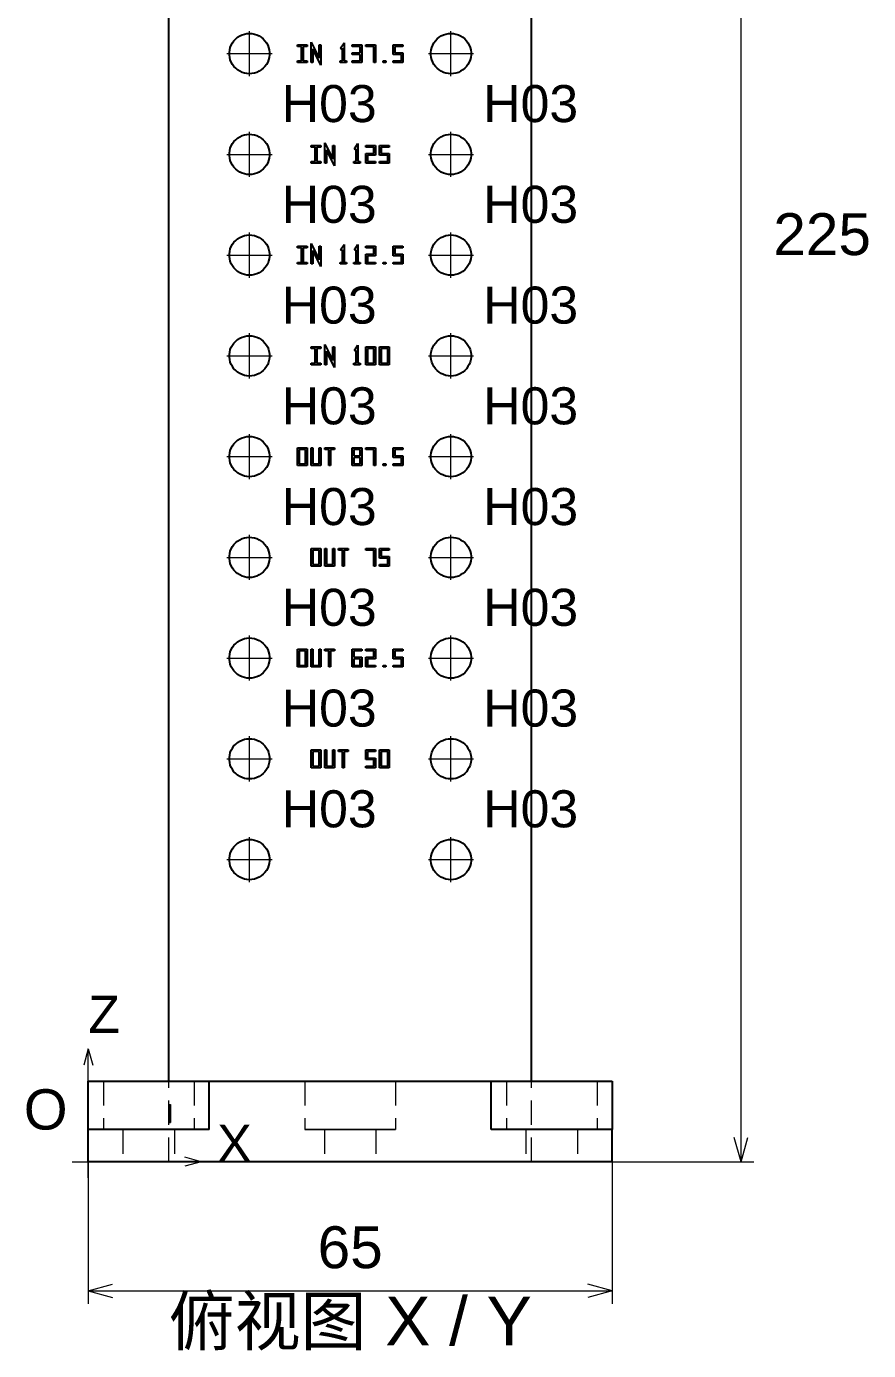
# Paper-space layout '01_三视图' of a CAD drawing. Header units: millimetres. Extents: x 8 to 451, y 8 to 289.
# Drawn here: x 140.9 to 193.2, y 122 to 204.2 of the extents above; entities that cross this region are included whole.
import ezdxf
from ezdxf.enums import TextEntityAlignment as Align

# ---------------------------------------------------------------- set-up
doc = ezdxf.new("R2010")
doc.units = ezdxf.units.MM
doc.linetypes.add('WP_HIDDEN', pattern=[2.3, 1.5, -0.8])
for name, color, linetype, lineweight in [('ANNOTATIONS', 7, 'CONTINUOUS', 18), ('HIDDEN', 7, 'WP_HIDDEN', 13), ('VISIBLE', 7, 'CONTINUOUS', 25)]:
    doc.layers.add(name, color=color, linetype=linetype, lineweight=lineweight)
doc.styles.add('CJK', font='Arial Unicode.ttf')

psp = doc.layouts.new('01_三视图')

# ---------------------------------------------------------------- linework, layer by layer
at = {"layer": 'ANNOTATIONS'}
for p, q in [((185.25, 133.75), (185.25, 246.25)), ((154.75, 201.1), (154.75, 203.9)), ((167.25, 201.1), (167.25, 203.9)), ((153.35, 202.5), (156.15, 202.5)), ((165.85, 202.5), (168.65, 202.5)), ((154.75, 194.85), (154.75, 197.65)), ((167.25, 194.85), (167.25, 197.65)), ((153.35, 196.25), (156.15, 196.25)), ((165.85, 196.25), (168.65, 196.25)), ((154.75, 188.6), (154.75, 191.4)), ((167.25, 188.6), (167.25, 191.4)), ((153.35, 190), (156.15, 190)), ((165.85, 190), (168.65, 190)), ((154.75, 182.35), (154.75, 185.15)), ((167.25, 182.35), (167.25, 185.15)), ((153.35, 183.75), (156.15, 183.75)), ((165.85, 183.75), (168.65, 183.75)), ((154.75, 176.1), (154.75, 178.9)), ((167.25, 176.1), (167.25, 178.9)), ((153.35, 177.5), (156.15, 177.5)), ((165.85, 177.5), (168.65, 177.5)), ((154.75, 169.85), (154.75, 172.65)), ((167.25, 169.85), (167.25, 172.65)), ((153.35, 171.25), (156.15, 171.25)), ((165.85, 171.25), (168.65, 171.25)), ((154.75, 163.6), (154.75, 166.4)), ((167.25, 163.6), (167.25, 166.4)), ((153.35, 165), (156.15, 165)), ((165.85, 165), (168.65, 165)), ((154.75, 157.35), (154.75, 160.15)), ((167.25, 157.35), (167.25, 160.15)), ((153.35, 158.75), (156.15, 158.75)), ((165.85, 158.75), (168.65, 158.75)), ((154.75, 151.1), (154.75, 153.9)), ((167.25, 151.1), (167.25, 153.9)), ((153.35, 152.5), (156.15, 152.5)), ((165.85, 152.5), (168.65, 152.5)), ((144.75, 140.75), (144.47, 139.75)), ((144.75, 133.75), (144.75, 140.75)), ((144.75, 140.75), (145.03, 139.75)), ((144.75, 132.75), (144.75, 134.75)), ((185.25, 133.75), (184.83, 135.25)), ((185.25, 133.75), (185.67, 135.25)), ((151.75, 133.75), (150.75, 134.03)), ((143.75, 133.75), (145.75, 133.75)), ((144.75, 133.75), (151.75, 133.75)), ((144.75, 133.75), (144.75, 124.95)), ((151.75, 133.75), (150.75, 133.47)), ((177.25, 133.75), (177.25, 124.95)), ((177.25, 133.75), (186.05, 133.75)), ((144.75, 125.75), (146.25, 126.17)), ((144.75, 125.75), (177.25, 125.75)), ((144.75, 125.75), (146.25, 125.33)), ((177.25, 125.75), (175.75, 126.17)), ((177.25, 125.75), (175.75, 125.33))]:
    psp.add_line(p, q, dxfattribs=at)
at = {"layer": 'HIDDEN'}
for points in [[(149.75, 138.75), (149.75, 246.25)], [(172.25, 138.75), (172.25, 246.25)], [(144.75, 138.75), (148.25, 138.75)], [(144.75, 133.75), (144.75, 138.75)], [(151.312, 138.75), (151.242, 138.75), (151.034, 138.75), (150.699, 138.75), (150.254, 138.75), (149.72, 138.75), (149.126, 138.75), (148.5, 138.75), (147.874, 138.75), (147.28, 138.75), (146.746, 138.75), (146.301, 138.75), (145.966, 138.75), (145.758, 138.75), (145.688, 138.75)], [(145.688, 138.75), (145.705, 138.75), (145.758, 138.75), (145.845, 138.75), (145.966, 138.75), (146.119, 138.75), (146.301, 138.75), (146.511, 138.75), (146.746, 138.75), (147.004, 138.75), (147.28, 138.75), (147.571, 138.75), (147.874, 138.75), (148.185, 138.75), (148.5, 138.75)], [(145.688, 138.75), (145.688, 135.75)], [(148.25, 138.75), (148.418, 138.75), (148.584, 138.75), (148.745, 138.75), (148.901, 138.75), (149.048, 138.75), (149.185, 138.75), (149.311, 138.75), (149.423, 138.75), (149.52, 138.75), (149.601, 138.75), (149.666, 138.75), (149.712, 138.75), (149.741, 138.75), (149.75, 138.75)], [(148.5, 138.75), (148.815, 138.75), (149.126, 138.75), (149.429, 138.75), (149.72, 138.75), (149.996, 138.75), (150.254, 138.75), (150.489, 138.75), (150.699, 138.75), (150.881, 138.75), (151.034, 138.75), (151.155, 138.75), (151.242, 138.75), (151.295, 138.75), (151.312, 138.75)], [(149.75, 138.75), (172.25, 138.75)], [(149.75, 133.75), (149.75, 138.75)], [(151.312, 138.75), (151.312, 135.75)], [(163.812, 138.75), (163.742, 138.75), (163.534, 138.75), (163.199, 138.75), (162.754, 138.75), (162.22, 138.75), (161.626, 138.75), (161, 138.75), (160.374, 138.75), (159.78, 138.75), (159.246, 138.75), (158.801, 138.75), (158.466, 138.75), (158.258, 138.75), (158.188, 138.75)], [(158.188, 138.75), (158.205, 138.75), (158.258, 138.75), (158.345, 138.75), (158.466, 138.75), (158.619, 138.75), (158.801, 138.75), (159.011, 138.75), (159.246, 138.75), (159.504, 138.75), (159.78, 138.75), (160.071, 138.75), (160.374, 138.75), (160.685, 138.75), (161, 138.75)], [(158.188, 138.75), (158.188, 135.75)], [(161, 138.75), (161.315, 138.75), (161.626, 138.75), (161.929, 138.75), (162.22, 138.75), (162.496, 138.75), (162.754, 138.75), (162.989, 138.75), (163.199, 138.75), (163.381, 138.75), (163.534, 138.75), (163.655, 138.75), (163.742, 138.75), (163.795, 138.75), (163.812, 138.75)], [(163.812, 138.75), (163.812, 135.75)], [(176.312, 138.75), (176.242, 138.75), (176.034, 138.75), (175.699, 138.75), (175.254, 138.75), (174.72, 138.75), (174.126, 138.75), (173.5, 138.75), (172.874, 138.75), (172.28, 138.75), (171.746, 138.75), (171.301, 138.75), (170.966, 138.75), (170.758, 138.75), (170.688, 138.75)], [(170.688, 138.75), (170.705, 138.75), (170.758, 138.75), (170.845, 138.75), (170.966, 138.75), (171.119, 138.75), (171.301, 138.75), (171.511, 138.75), (171.746, 138.75), (172.004, 138.75), (172.28, 138.75), (172.571, 138.75), (172.874, 138.75), (173.185, 138.75), (173.5, 138.75)], [(170.688, 138.75), (170.688, 135.75)], [(172.25, 138.75), (172.259, 138.75), (172.288, 138.75), (172.334, 138.75), (172.399, 138.75), (172.48, 138.75), (172.577, 138.75), (172.689, 138.75), (172.815, 138.75), (172.952, 138.75), (173.099, 138.75), (173.255, 138.75), (173.416, 138.75), (173.582, 138.75), (173.75, 138.75)], [(172.25, 133.75), (172.25, 138.75)], [(173.5, 138.75), (173.815, 138.75), (174.126, 138.75), (174.429, 138.75), (174.72, 138.75), (174.996, 138.75), (175.254, 138.75), (175.489, 138.75), (175.699, 138.75), (175.881, 138.75), (176.034, 138.75), (176.155, 138.75), (176.242, 138.75), (176.295, 138.75), (176.312, 138.75)], [(173.75, 138.75), (177.25, 138.75)], [(176.312, 138.75), (176.312, 135.75)], [(177.25, 133.75), (177.25, 138.75)], [(149.75, 136.7), (149.75, 137.3)], [(149.75, 137.3), (149.75, 137.2)], [(149.75, 136.2), (149.75, 137.3)], [(149.75, 137.3), (149.85, 137.3)], [(149.75, 137.2), (149.75, 136.8)], [(149.75, 137.2), (149.85, 137.2)], [(149.85, 137.3), (149.85, 136.7)], [(149.85, 137.2), (149.85, 137.3)], [(149.85, 136.2), (149.85, 137.3)], [(149.85, 136.8), (149.85, 137.2)], [(149.75, 136.8), (149.75, 136.82)], [(149.75, 136.82), (149.85, 136.82)], [(149.75, 136.8), (149.75, 136.2)], [(149.75, 136.7), (149.75, 136.8)], [(149.75, 136.8), (149.85, 136.8)], [(149.75, 136.3), (149.75, 136.7)], [(149.75, 136.7), (149.75, 136.18)], [(149.75, 136.7), (149.75, 136.238)], [(149.75, 136.7), (149.75, 136.2)], [(149.75, 136.7), (149.85, 136.7)], [(149.85, 136.82), (149.85, 136.8)], [(149.85, 136.2), (149.85, 136.8)], [(149.85, 136.8), (149.85, 136.7)], [(149.85, 136.7), (149.85, 136.3)], [(149.85, 136.18), (149.85, 136.7)], [(149.85, 136.7), (149.85, 136.238)], [(149.85, 136.7), (149.85, 136.2)], [(151.312, 135.75), (151.242, 135.75), (151.034, 135.75), (150.699, 135.75), (150.254, 135.75), (149.72, 135.75), (149.126, 135.75), (148.5, 135.75), (147.874, 135.75), (147.28, 135.75), (146.746, 135.75), (146.301, 135.75), (145.966, 135.75), (145.758, 135.75), (145.688, 135.75)], [(145.688, 135.75), (145.705, 135.75), (145.758, 135.75), (145.845, 135.75), (145.966, 135.75), (146.119, 135.75), (146.301, 135.75), (146.511, 135.75), (146.746, 135.75), (147.004, 135.75), (147.28, 135.75), (147.571, 135.75), (147.874, 135.75), (148.185, 135.75), (148.5, 135.75)], [(150.1, 135.75), (150.06, 135.75), (149.942, 135.75), (149.751, 135.75), (149.498, 135.75), (149.194, 135.75), (148.856, 135.75), (148.5, 135.75), (148.144, 135.75), (147.806, 135.75), (147.502, 135.75), (147.249, 135.75), (147.058, 135.75), (146.94, 135.75), (146.9, 135.75)], [(146.9, 135.75), (146.91, 135.75), (146.94, 135.75), (146.99, 135.75), (147.058, 135.75), (147.145, 135.75), (147.249, 135.75), (147.369, 135.75), (147.502, 135.75), (147.649, 135.75), (147.806, 135.75), (147.972, 135.75), (148.144, 135.75), (148.321, 135.75), (148.5, 135.75)], [(146.9, 135.75), (146.9, 133.75)], [(148.5, 135.75), (148.815, 135.75), (149.126, 135.75), (149.429, 135.75), (149.72, 135.75), (149.996, 135.75), (150.254, 135.75), (150.489, 135.75), (150.699, 135.75), (150.881, 135.75), (151.034, 135.75), (151.155, 135.75), (151.242, 135.75), (151.295, 135.75), (151.312, 135.75)], [(148.5, 135.75), (148.679, 135.75), (148.856, 135.75), (149.028, 135.75), (149.194, 135.75), (149.351, 135.75), (149.498, 135.75), (149.631, 135.75), (149.751, 135.75), (149.855, 135.75), (149.942, 135.75), (150.01, 135.75), (150.06, 135.75), (150.09, 135.75), (150.1, 135.75)], [(149.75, 136.2), (149.75, 136.3)], [(149.75, 136.3), (149.85, 136.3)], [(149.75, 136.18), (149.75, 136.238)], [(149.75, 136.238), (149.85, 136.238)], [(149.75, 136.2), (149.85, 136.2)], [(149.75, 136.18), (149.85, 136.18)], [(149.85, 136.3), (149.85, 136.2)], [(149.85, 136.238), (149.85, 136.18)], [(150.1, 135.75), (150.1, 133.75)], [(163.812, 135.75), (163.742, 135.75), (163.534, 135.75), (163.199, 135.75), (162.754, 135.75), (162.22, 135.75), (161.626, 135.75), (161, 135.75), (160.374, 135.75), (159.78, 135.75), (159.246, 135.75), (158.801, 135.75), (158.466, 135.75), (158.258, 135.75), (158.188, 135.75)], [(158.188, 135.75), (158.205, 135.75), (158.258, 135.75), (158.345, 135.75), (158.466, 135.75), (158.619, 135.75), (158.801, 135.75), (159.011, 135.75), (159.246, 135.75), (159.504, 135.75), (159.78, 135.75), (160.071, 135.75), (160.374, 135.75), (160.685, 135.75), (161, 135.75)], [(162.6, 135.75), (162.56, 135.75), (162.442, 135.75), (162.251, 135.75), (161.998, 135.75), (161.694, 135.75), (161.356, 135.75), (161, 135.75), (160.644, 135.75), (160.306, 135.75), (160.002, 135.75), (159.749, 135.75), (159.558, 135.75), (159.44, 135.75), (159.4, 135.75)], [(159.4, 135.75), (159.41, 135.75), (159.44, 135.75), (159.49, 135.75), (159.558, 135.75), (159.645, 135.75), (159.749, 135.75), (159.869, 135.75), (160.002, 135.75), (160.149, 135.75), (160.306, 135.75), (160.472, 135.75), (160.644, 135.75), (160.821, 135.75), (161, 135.75)], [(159.4, 135.75), (159.4, 133.75)], [(161, 135.75), (161.179, 135.75), (161.356, 135.75), (161.528, 135.75), (161.694, 135.75), (161.851, 135.75), (161.998, 135.75), (162.131, 135.75), (162.251, 135.75), (162.355, 135.75), (162.442, 135.75), (162.51, 135.75), (162.56, 135.75), (162.59, 135.75), (162.6, 135.75)], [(161, 135.75), (161.315, 135.75), (161.626, 135.75), (161.929, 135.75), (162.22, 135.75), (162.496, 135.75), (162.754, 135.75), (162.989, 135.75), (163.199, 135.75), (163.381, 135.75), (163.534, 135.75), (163.655, 135.75), (163.742, 135.75), (163.795, 135.75), (163.812, 135.75)], [(162.6, 135.75), (162.6, 133.75)], [(176.312, 135.75), (176.242, 135.75), (176.034, 135.75), (175.699, 135.75), (175.254, 135.75), (174.72, 135.75), (174.126, 135.75), (173.5, 135.75), (172.874, 135.75), (172.28, 135.75), (171.746, 135.75), (171.301, 135.75), (170.966, 135.75), (170.758, 135.75), (170.688, 135.75)], [(170.688, 135.75), (170.705, 135.75), (170.758, 135.75), (170.845, 135.75), (170.966, 135.75), (171.119, 135.75), (171.301, 135.75), (171.511, 135.75), (171.746, 135.75), (172.004, 135.75), (172.28, 135.75), (172.571, 135.75), (172.874, 135.75), (173.185, 135.75), (173.5, 135.75)], [(175.1, 135.75), (175.06, 135.75), (174.942, 135.75), (174.751, 135.75), (174.498, 135.75), (174.194, 135.75), (173.856, 135.75), (173.5, 135.75), (173.144, 135.75), (172.806, 135.75), (172.502, 135.75), (172.249, 135.75), (172.058, 135.75), (171.94, 135.75), (171.9, 135.75)], [(171.9, 135.75), (171.91, 135.75), (171.94, 135.75), (171.99, 135.75), (172.058, 135.75), (172.145, 135.75), (172.249, 135.75), (172.369, 135.75), (172.502, 135.75), (172.649, 135.75), (172.806, 135.75), (172.972, 135.75), (173.144, 135.75), (173.321, 135.75), (173.5, 135.75)], [(171.9, 135.75), (171.9, 133.75)], [(173.5, 135.75), (173.815, 135.75), (174.126, 135.75), (174.429, 135.75), (174.72, 135.75), (174.996, 135.75), (175.254, 135.75), (175.489, 135.75), (175.699, 135.75), (175.881, 135.75), (176.034, 135.75), (176.155, 135.75), (176.242, 135.75), (176.295, 135.75), (176.312, 135.75)], [(173.5, 135.75), (173.679, 135.75), (173.856, 135.75), (174.028, 135.75), (174.194, 135.75), (174.351, 135.75), (174.498, 135.75), (174.631, 135.75), (174.751, 135.75), (174.855, 135.75), (174.942, 135.75), (175.01, 135.75), (175.06, 135.75), (175.09, 135.75), (175.1, 135.75)], [(175.1, 135.75), (175.1, 133.75)], [(144.75, 133.75), (148.25, 133.75)], [(150.1, 133.75), (150.06, 133.75), (149.942, 133.75), (149.751, 133.75), (149.498, 133.75), (149.194, 133.75), (148.856, 133.75), (148.5, 133.75), (148.144, 133.75), (147.806, 133.75), (147.502, 133.75), (147.249, 133.75), (147.058, 133.75), (146.94, 133.75), (146.9, 133.75)], [(146.9, 133.75), (146.91, 133.75), (146.94, 133.75), (146.99, 133.75), (147.058, 133.75), (147.145, 133.75), (147.249, 133.75), (147.369, 133.75), (147.502, 133.75), (147.649, 133.75), (147.806, 133.75), (147.972, 133.75), (148.144, 133.75), (148.321, 133.75), (148.5, 133.75)], [(148.25, 133.75), (148.418, 133.75), (148.584, 133.75), (148.745, 133.75), (148.901, 133.75), (149.048, 133.75), (149.185, 133.75), (149.311, 133.75), (149.423, 133.75), (149.52, 133.75), (149.601, 133.75), (149.666, 133.75), (149.712, 133.75), (149.741, 133.75), (149.75, 133.75)], [(148.5, 133.75), (148.679, 133.75), (148.856, 133.75), (149.028, 133.75), (149.194, 133.75), (149.351, 133.75), (149.498, 133.75), (149.631, 133.75), (149.751, 133.75), (149.855, 133.75), (149.942, 133.75), (150.01, 133.75), (150.06, 133.75), (150.09, 133.75), (150.1, 133.75)], [(149.75, 133.75), (172.25, 133.75)], [(162.6, 133.75), (162.56, 133.75), (162.442, 133.75), (162.251, 133.75), (161.998, 133.75), (161.694, 133.75), (161.356, 133.75), (161, 133.75), (160.644, 133.75), (160.306, 133.75), (160.002, 133.75), (159.749, 133.75), (159.558, 133.75), (159.44, 133.75), (159.4, 133.75)], [(159.4, 133.75), (159.41, 133.75), (159.44, 133.75), (159.49, 133.75), (159.558, 133.75), (159.645, 133.75), (159.749, 133.75), (159.869, 133.75), (160.002, 133.75), (160.149, 133.75), (160.306, 133.75), (160.472, 133.75), (160.644, 133.75), (160.821, 133.75), (161, 133.75)], [(161, 133.75), (161.179, 133.75), (161.356, 133.75), (161.528, 133.75), (161.694, 133.75), (161.851, 133.75), (161.998, 133.75), (162.131, 133.75), (162.251, 133.75), (162.355, 133.75), (162.442, 133.75), (162.51, 133.75), (162.56, 133.75), (162.59, 133.75), (162.6, 133.75)], [(175.1, 133.75), (175.06, 133.75), (174.942, 133.75), (174.751, 133.75), (174.498, 133.75), (174.194, 133.75), (173.856, 133.75), (173.5, 133.75), (173.144, 133.75), (172.806, 133.75), (172.502, 133.75), (172.249, 133.75), (172.058, 133.75), (171.94, 133.75), (171.9, 133.75)], [(171.9, 133.75), (171.91, 133.75), (171.94, 133.75), (171.99, 133.75), (172.058, 133.75), (172.145, 133.75), (172.249, 133.75), (172.369, 133.75), (172.502, 133.75), (172.649, 133.75), (172.806, 133.75), (172.972, 133.75), (173.144, 133.75), (173.321, 133.75), (173.5, 133.75)], [(172.25, 133.75), (172.259, 133.75), (172.288, 133.75), (172.334, 133.75), (172.399, 133.75), (172.48, 133.75), (172.577, 133.75), (172.689, 133.75), (172.815, 133.75), (172.952, 133.75), (173.099, 133.75), (173.255, 133.75), (173.416, 133.75), (173.582, 133.75), (173.75, 133.75)], [(173.5, 133.75), (173.679, 133.75), (173.856, 133.75), (174.028, 133.75), (174.194, 133.75), (174.351, 133.75), (174.498, 133.75), (174.631, 133.75), (174.751, 133.75), (174.855, 133.75), (174.942, 133.75), (175.01, 133.75), (175.06, 133.75), (175.09, 133.75), (175.1, 133.75)], [(173.75, 133.75), (177.25, 133.75)]]:
    psp.add_lwpolyline(points, dxfattribs=at)
at = {"layer": 'VISIBLE'}
for points in [[(149.75, 140.25), (149.75, 246.25)], [(172.25, 140.25), (172.25, 246.25)], [(154.75, 201.25), (154.593, 201.26), (154.439, 201.289), (154.29, 201.338), (154.148, 201.405), (154.015, 201.489), (153.894, 201.589), (153.787, 201.703), (153.695, 201.83), (153.619, 201.968), (153.561, 202.114), (153.522, 202.266), (153.502, 202.422), (153.502, 202.578), (153.522, 202.734), (153.561, 202.886), (153.619, 203.032), (153.695, 203.17), (153.787, 203.297), (153.894, 203.411), (154.015, 203.511), (154.148, 203.595), (154.29, 203.662), (154.439, 203.711), (154.593, 203.74), (154.75, 203.75), (154.907, 203.74), (155.061, 203.711), (155.21, 203.662), (155.352, 203.595), (155.485, 203.511), (155.606, 203.411), (155.713, 203.297), (155.805, 203.17), (155.881, 203.032), (155.939, 202.886), (155.978, 202.734), (155.998, 202.578), (155.998, 202.422), (155.978, 202.266), (155.939, 202.114), (155.881, 201.968), (155.805, 201.83), (155.713, 201.703), (155.606, 201.589), (155.485, 201.489), (155.352, 201.405), (155.21, 201.338), (155.061, 201.289), (154.907, 201.26), (154.75, 201.25)], [(167.25, 201.25), (167.093, 201.26), (166.939, 201.289), (166.79, 201.338), (166.648, 201.405), (166.515, 201.489), (166.394, 201.589), (166.287, 201.703), (166.195, 201.83), (166.119, 201.968), (166.061, 202.114), (166.022, 202.266), (166.002, 202.422), (166.002, 202.578), (166.022, 202.734), (166.061, 202.886), (166.119, 203.032), (166.195, 203.17), (166.287, 203.297), (166.394, 203.411), (166.515, 203.511), (166.648, 203.595), (166.79, 203.662), (166.939, 203.711), (167.093, 203.74), (167.25, 203.75), (167.407, 203.74), (167.561, 203.711), (167.71, 203.662), (167.852, 203.595), (167.985, 203.511), (168.106, 203.411), (168.213, 203.297), (168.305, 203.17), (168.381, 203.032), (168.439, 202.886), (168.478, 202.734), (168.498, 202.578), (168.498, 202.422), (168.478, 202.266), (168.439, 202.114), (168.381, 201.968), (168.305, 201.83), (168.213, 201.703), (168.106, 201.589), (167.985, 201.489), (167.852, 201.405), (167.71, 201.338), (167.561, 201.289), (167.407, 201.26), (167.25, 201.25)], [(157.725, 202.95), (157.725, 203.05)], [(157.725, 203.05), (158.325, 203.05)], [(157.975, 202.95), (157.725, 202.95)], [(157.975, 202.05), (157.975, 202.95)], [(158.325, 202.95), (158.075, 202.95)], [(158.075, 202.95), (158.075, 202.05)], [(158.325, 203.05), (158.325, 202.95)], [(158.575, 201.95), (158.575, 203.212)], [(158.575, 203.212), (159.075, 202.212)], [(159.075, 202.212), (159.075, 203.05)], [(159.075, 203.05), (159.175, 203.05)], [(159.175, 203.05), (159.175, 201.788)], [(160.406, 202.836), (160.625, 203.165)], [(160.625, 203.165), (160.625, 202.05)], [(161.125, 202.95), (161.125, 203.05)], [(161.125, 203.05), (161.725, 203.05)], [(161.625, 202.95), (161.125, 202.95)], [(161.625, 202.55), (161.625, 202.95)], [(161.725, 203.05), (161.725, 201.95)], [(161.975, 203.05), (162.575, 203.05)], [(161.975, 202.95), (161.975, 203.05)], [(162.475, 202.95), (161.975, 202.95)], [(162.475, 201.95), (162.475, 202.95)], [(162.575, 203.05), (162.575, 201.95)], [(163.675, 202.45), (163.675, 203.05)], [(163.675, 203.05), (164.275, 203.05)], [(164.275, 202.95), (163.775, 202.95)], [(163.775, 202.95), (163.775, 202.55)], [(164.275, 203.05), (164.275, 202.95)], [(159.175, 201.788), (158.675, 202.788)], [(158.675, 202.788), (158.675, 201.95)], [(160.489, 202.781), (160.406, 202.836)], [(160.525, 202.835), (160.489, 202.781)], [(160.525, 202.05), (160.525, 202.835)], [(161.125, 202.45), (161.125, 202.55)], [(161.125, 202.55), (161.625, 202.55)], [(161.625, 202.45), (161.125, 202.45)], [(161.625, 202.05), (161.625, 202.45)], [(164.175, 202.45), (163.675, 202.45)], [(163.775, 202.55), (164.275, 202.55)], [(164.175, 202.05), (164.175, 202.45)], [(164.275, 202.55), (164.275, 201.95)], [(157.725, 201.95), (157.725, 202.05)], [(157.725, 202.05), (157.975, 202.05)], [(158.325, 201.95), (157.725, 201.95)], [(158.075, 202.05), (158.325, 202.05)], [(158.325, 202.05), (158.325, 201.95)], [(158.675, 201.95), (158.575, 201.95)], [(160.375, 201.95), (160.375, 202.05)], [(160.375, 202.05), (160.525, 202.05)], [(160.775, 201.95), (160.375, 201.95)], [(160.625, 202.05), (160.775, 202.05)], [(160.775, 202.05), (160.775, 201.95)], [(161.125, 201.95), (161.125, 202.05)], [(161.125, 202.05), (161.625, 202.05)], [(161.725, 201.95), (161.125, 201.95)], [(162.575, 201.95), (162.475, 201.95)], [(163.05, 202.05), (163.2, 202.05)], [(163.05, 201.95), (163.05, 202.05)], [(163.2, 201.95), (163.05, 201.95)], [(163.2, 202.05), (163.2, 201.95)], [(163.675, 201.95), (163.675, 202.05)], [(163.675, 202.05), (164.175, 202.05)], [(164.275, 201.95), (163.675, 201.95)], [(154.75, 195), (154.593, 195.01), (154.439, 195.039), (154.29, 195.088), (154.148, 195.155), (154.015, 195.239), (153.894, 195.339), (153.787, 195.453), (153.695, 195.58), (153.619, 195.718), (153.561, 195.864), (153.522, 196.016), (153.502, 196.172), (153.502, 196.328), (153.522, 196.484), (153.561, 196.636), (153.619, 196.782), (153.695, 196.92), (153.787, 197.047), (153.894, 197.161), (154.015, 197.261), (154.148, 197.345), (154.29, 197.412), (154.439, 197.461), (154.593, 197.49), (154.75, 197.5), (154.907, 197.49), (155.061, 197.461), (155.21, 197.412), (155.352, 197.345), (155.485, 197.261), (155.606, 197.161), (155.713, 197.047), (155.805, 196.92), (155.881, 196.782), (155.939, 196.636), (155.978, 196.484), (155.998, 196.328), (155.998, 196.172), (155.978, 196.016), (155.939, 195.864), (155.881, 195.718), (155.805, 195.58), (155.713, 195.453), (155.606, 195.339), (155.485, 195.239), (155.352, 195.155), (155.21, 195.088), (155.061, 195.039), (154.907, 195.01), (154.75, 195)], [(167.25, 195), (167.093, 195.01), (166.939, 195.039), (166.79, 195.088), (166.648, 195.155), (166.515, 195.239), (166.394, 195.339), (166.287, 195.453), (166.195, 195.58), (166.119, 195.718), (166.061, 195.864), (166.022, 196.016), (166.002, 196.172), (166.002, 196.328), (166.022, 196.484), (166.061, 196.636), (166.119, 196.782), (166.195, 196.92), (166.287, 197.047), (166.394, 197.161), (166.515, 197.261), (166.648, 197.345), (166.79, 197.412), (166.939, 197.461), (167.093, 197.49), (167.25, 197.5), (167.407, 197.49), (167.561, 197.461), (167.71, 197.412), (167.852, 197.345), (167.985, 197.261), (168.106, 197.161), (168.213, 197.047), (168.305, 196.92), (168.381, 196.782), (168.439, 196.636), (168.478, 196.484), (168.498, 196.328), (168.498, 196.172), (168.478, 196.016), (168.439, 195.864), (168.381, 195.718), (168.305, 195.58), (168.213, 195.453), (168.106, 195.339), (167.985, 195.239), (167.852, 195.155), (167.71, 195.088), (167.561, 195.039), (167.407, 195.01), (167.25, 195)], [(158.575, 196.7), (158.575, 196.8)], [(158.575, 196.8), (159.175, 196.8)], [(158.825, 196.7), (158.575, 196.7)], [(158.825, 195.8), (158.825, 196.7)], [(159.175, 196.7), (158.925, 196.7)], [(158.925, 196.7), (158.925, 195.8)], [(159.175, 196.8), (159.175, 196.7)], [(159.425, 195.7), (159.425, 196.962)], [(159.425, 196.962), (159.925, 195.962)], [(160.025, 195.538), (159.525, 196.538)], [(159.525, 196.538), (159.525, 195.7)], [(159.925, 195.962), (159.925, 196.8)], [(159.925, 196.8), (160.025, 196.8)], [(160.025, 196.8), (160.025, 195.538)], [(161.256, 196.586), (161.475, 196.915)], [(161.339, 196.531), (161.256, 196.586)], [(161.375, 196.585), (161.339, 196.531)], [(161.375, 195.8), (161.375, 196.585)], [(161.475, 196.915), (161.475, 195.8)], [(161.975, 196.8), (162.575, 196.8)], [(161.975, 196.7), (161.975, 196.8)], [(162.475, 196.7), (161.975, 196.7)], [(162.475, 196.3), (162.475, 196.7)], [(162.575, 196.8), (162.575, 196.2)], [(162.825, 196.2), (162.825, 196.8)], [(162.825, 196.8), (163.425, 196.8)], [(163.425, 196.7), (162.925, 196.7)], [(162.925, 196.7), (162.925, 196.3)], [(163.425, 196.8), (163.425, 196.7)], [(158.575, 195.7), (158.575, 195.8)], [(158.575, 195.8), (158.825, 195.8)], [(159.175, 195.7), (158.575, 195.7)], [(158.925, 195.8), (159.175, 195.8)], [(159.175, 195.8), (159.175, 195.7)], [(159.525, 195.7), (159.425, 195.7)], [(161.225, 195.7), (161.225, 195.8)], [(161.225, 195.8), (161.375, 195.8)], [(161.625, 195.7), (161.225, 195.7)], [(161.475, 195.8), (161.625, 195.8)], [(161.625, 195.8), (161.625, 195.7)], [(161.975, 195.7), (161.975, 196.3)], [(161.975, 196.3), (162.475, 196.3)], [(162.575, 195.7), (161.975, 195.7)], [(162.575, 196.2), (162.075, 196.2)], [(162.075, 196.2), (162.075, 195.8)], [(162.075, 195.8), (162.575, 195.8)], [(162.575, 195.8), (162.575, 195.7)], [(163.325, 196.2), (162.825, 196.2)], [(162.825, 195.7), (162.825, 195.8)], [(162.825, 195.8), (163.325, 195.8)], [(163.425, 195.7), (162.825, 195.7)], [(162.925, 196.3), (163.425, 196.3)], [(163.325, 195.8), (163.325, 196.2)], [(163.425, 196.3), (163.425, 195.7)], [(154.75, 188.75), (154.593, 188.76), (154.439, 188.789), (154.29, 188.838), (154.148, 188.905), (154.015, 188.989), (153.894, 189.089), (153.787, 189.203), (153.695, 189.33), (153.619, 189.468), (153.561, 189.614), (153.522, 189.766), (153.502, 189.922), (153.502, 190.078), (153.522, 190.234), (153.561, 190.386), (153.619, 190.532), (153.695, 190.67), (153.787, 190.797), (153.894, 190.911), (154.015, 191.011), (154.148, 191.095), (154.29, 191.162), (154.439, 191.211), (154.593, 191.24), (154.75, 191.25), (154.907, 191.24), (155.061, 191.211), (155.21, 191.162), (155.352, 191.095), (155.485, 191.011), (155.606, 190.911), (155.713, 190.797), (155.805, 190.67), (155.881, 190.532), (155.939, 190.386), (155.978, 190.234), (155.998, 190.078), (155.998, 189.922), (155.978, 189.766), (155.939, 189.614), (155.881, 189.468), (155.805, 189.33), (155.713, 189.203), (155.606, 189.089), (155.485, 188.989), (155.352, 188.905), (155.21, 188.838), (155.061, 188.789), (154.907, 188.76), (154.75, 188.75)], [(158.575, 189.45), (158.575, 190.712)], [(158.575, 190.712), (159.075, 189.712)], [(160.406, 190.336), (160.625, 190.665)], [(160.625, 190.665), (160.625, 189.55)], [(161.256, 190.336), (161.475, 190.665)], [(161.475, 190.665), (161.475, 189.55)], [(167.25, 188.75), (167.093, 188.76), (166.939, 188.789), (166.79, 188.838), (166.648, 188.905), (166.515, 188.989), (166.394, 189.089), (166.287, 189.203), (166.195, 189.33), (166.119, 189.468), (166.061, 189.614), (166.022, 189.766), (166.002, 189.922), (166.002, 190.078), (166.022, 190.234), (166.061, 190.386), (166.119, 190.532), (166.195, 190.67), (166.287, 190.797), (166.394, 190.911), (166.515, 191.011), (166.648, 191.095), (166.79, 191.162), (166.939, 191.211), (167.093, 191.24), (167.25, 191.25), (167.407, 191.24), (167.561, 191.211), (167.71, 191.162), (167.852, 191.095), (167.985, 191.011), (168.106, 190.911), (168.213, 190.797), (168.305, 190.67), (168.381, 190.532), (168.439, 190.386), (168.478, 190.234), (168.498, 190.078), (168.498, 189.922), (168.478, 189.766), (168.439, 189.614), (168.381, 189.468), (168.305, 189.33), (168.213, 189.203), (168.106, 189.089), (167.985, 188.989), (167.852, 188.905), (167.71, 188.838), (167.561, 188.789), (167.407, 188.76), (167.25, 188.75)], [(157.725, 190.45), (157.725, 190.55)], [(157.725, 190.55), (158.325, 190.55)], [(157.975, 190.45), (157.725, 190.45)], [(157.975, 189.55), (157.975, 190.45)], [(158.325, 190.45), (158.075, 190.45)], [(158.075, 190.45), (158.075, 189.55)], [(158.325, 190.55), (158.325, 190.45)], [(159.175, 189.288), (158.675, 190.288)], [(158.675, 190.288), (158.675, 189.45)], [(159.075, 189.712), (159.075, 190.55)], [(159.075, 190.55), (159.175, 190.55)], [(159.175, 190.55), (159.175, 189.288)], [(160.489, 190.281), (160.406, 190.336)], [(160.525, 190.335), (160.489, 190.281)], [(160.525, 189.55), (160.525, 190.335)], [(161.339, 190.281), (161.256, 190.336)], [(161.375, 190.335), (161.339, 190.281)], [(161.375, 189.55), (161.375, 190.335)], [(161.975, 190.55), (162.575, 190.55)], [(161.975, 190.45), (161.975, 190.55)], [(162.475, 190.45), (161.975, 190.45)], [(161.975, 189.45), (161.975, 190.05)], [(161.975, 190.05), (162.475, 190.05)], [(162.575, 189.95), (162.075, 189.95)], [(162.075, 189.95), (162.075, 189.55)], [(162.475, 190.05), (162.475, 190.45)], [(162.575, 190.55), (162.575, 189.95)], [(163.675, 189.95), (163.675, 190.55)], [(163.675, 190.55), (164.275, 190.55)], [(164.175, 189.95), (163.675, 189.95)], [(164.275, 190.45), (163.775, 190.45)], [(163.775, 190.45), (163.775, 190.05)], [(163.775, 190.05), (164.275, 190.05)], [(164.175, 189.55), (164.175, 189.95)], [(164.275, 190.55), (164.275, 190.45)], [(164.275, 190.05), (164.275, 189.45)], [(157.725, 189.45), (157.725, 189.55)], [(157.725, 189.55), (157.975, 189.55)], [(158.325, 189.45), (157.725, 189.45)], [(158.075, 189.55), (158.325, 189.55)], [(158.325, 189.55), (158.325, 189.45)], [(158.675, 189.45), (158.575, 189.45)], [(160.375, 189.45), (160.375, 189.55)], [(160.375, 189.55), (160.525, 189.55)], [(160.775, 189.45), (160.375, 189.45)], [(160.625, 189.55), (160.775, 189.55)], [(160.775, 189.55), (160.775, 189.45)], [(161.225, 189.45), (161.225, 189.55)], [(161.225, 189.55), (161.375, 189.55)], [(161.625, 189.45), (161.225, 189.45)], [(161.475, 189.55), (161.625, 189.55)], [(161.625, 189.55), (161.625, 189.45)], [(162.575, 189.45), (161.975, 189.45)], [(162.075, 189.55), (162.575, 189.55)], [(162.575, 189.55), (162.575, 189.45)], [(163.05, 189.55), (163.2, 189.55)], [(163.05, 189.45), (163.05, 189.55)], [(163.2, 189.45), (163.05, 189.45)], [(163.2, 189.55), (163.2, 189.45)], [(163.675, 189.45), (163.675, 189.55)], [(163.675, 189.55), (164.175, 189.55)], [(164.275, 189.45), (163.675, 189.45)], [(154.75, 182.5), (154.593, 182.51), (154.439, 182.539), (154.29, 182.588), (154.148, 182.655), (154.015, 182.739), (153.894, 182.839), (153.787, 182.953), (153.695, 183.08), (153.619, 183.218), (153.561, 183.364), (153.522, 183.516), (153.502, 183.672), (153.502, 183.828), (153.522, 183.984), (153.561, 184.136), (153.619, 184.282), (153.695, 184.42), (153.787, 184.547), (153.894, 184.661), (154.015, 184.761), (154.148, 184.845), (154.29, 184.912), (154.439, 184.961), (154.593, 184.99), (154.75, 185), (154.907, 184.99), (155.061, 184.961), (155.21, 184.912), (155.352, 184.845), (155.485, 184.761), (155.606, 184.661), (155.713, 184.547), (155.805, 184.42), (155.881, 184.282), (155.939, 184.136), (155.978, 183.984), (155.998, 183.828), (155.998, 183.672), (155.978, 183.516), (155.939, 183.364), (155.881, 183.218), (155.805, 183.08), (155.713, 182.953), (155.606, 182.839), (155.485, 182.739), (155.352, 182.655), (155.21, 182.588), (155.061, 182.539), (154.907, 182.51), (154.75, 182.5)], [(167.25, 182.5), (167.093, 182.51), (166.939, 182.539), (166.79, 182.588), (166.648, 182.655), (166.515, 182.739), (166.394, 182.839), (166.287, 182.953), (166.195, 183.08), (166.119, 183.218), (166.061, 183.364), (166.022, 183.516), (166.002, 183.672), (166.002, 183.828), (166.022, 183.984), (166.061, 184.136), (166.119, 184.282), (166.195, 184.42), (166.287, 184.547), (166.394, 184.661), (166.515, 184.761), (166.648, 184.845), (166.79, 184.912), (166.939, 184.961), (167.093, 184.99), (167.25, 185), (167.407, 184.99), (167.561, 184.961), (167.71, 184.912), (167.852, 184.845), (167.985, 184.761), (168.106, 184.661), (168.213, 184.547), (168.305, 184.42), (168.381, 184.282), (168.439, 184.136), (168.478, 183.984), (168.498, 183.828), (168.498, 183.672), (168.478, 183.516), (168.439, 183.364), (168.381, 183.218), (168.305, 183.08), (168.213, 182.953), (168.106, 182.839), (167.985, 182.739), (167.852, 182.655), (167.71, 182.588), (167.561, 182.539), (167.407, 182.51), (167.25, 182.5)], [(158.575, 184.2), (158.575, 184.3)], [(158.575, 184.3), (159.175, 184.3)], [(158.825, 184.2), (158.575, 184.2)], [(158.825, 183.3), (158.825, 184.2)], [(159.175, 184.2), (158.925, 184.2)], [(158.925, 184.2), (158.925, 183.3)], [(159.175, 184.3), (159.175, 184.2)], [(159.425, 183.2), (159.425, 184.462)], [(159.425, 184.462), (159.925, 183.462)], [(160.025, 183.038), (159.525, 184.038)], [(159.525, 184.038), (159.525, 183.2)], [(159.925, 183.462), (159.925, 184.3)], [(159.925, 184.3), (160.025, 184.3)], [(160.025, 184.3), (160.025, 183.038)], [(161.256, 184.086), (161.475, 184.415)], [(161.339, 184.031), (161.256, 184.086)], [(161.375, 184.085), (161.339, 184.031)], [(161.375, 183.3), (161.375, 184.085)], [(161.475, 184.415), (161.475, 183.3)], [(161.975, 183.2), (161.975, 184.3)], [(161.975, 184.3), (162.575, 184.3)], [(162.475, 184.2), (162.075, 184.2)], [(162.075, 184.2), (162.075, 183.3)], [(162.475, 183.3), (162.475, 184.2)], [(162.575, 184.3), (162.575, 183.2)], [(162.825, 183.2), (162.825, 184.3)], [(162.825, 184.3), (163.425, 184.3)], [(163.325, 184.2), (162.925, 184.2)], [(162.925, 184.2), (162.925, 183.3)], [(163.325, 183.3), (163.325, 184.2)], [(163.425, 184.3), (163.425, 183.2)], [(158.575, 183.2), (158.575, 183.3)], [(158.575, 183.3), (158.825, 183.3)], [(159.175, 183.2), (158.575, 183.2)], [(158.925, 183.3), (159.175, 183.3)], [(159.175, 183.3), (159.175, 183.2)], [(159.525, 183.2), (159.425, 183.2)], [(161.225, 183.2), (161.225, 183.3)], [(161.225, 183.3), (161.375, 183.3)], [(161.625, 183.2), (161.225, 183.2)], [(161.475, 183.3), (161.625, 183.3)], [(161.625, 183.3), (161.625, 183.2)], [(162.575, 183.2), (161.975, 183.2)], [(162.075, 183.3), (162.475, 183.3)], [(163.425, 183.2), (162.825, 183.2)], [(162.925, 183.3), (163.325, 183.3)], [(154.75, 176.25), (154.593, 176.26), (154.439, 176.289), (154.29, 176.338), (154.148, 176.405), (154.015, 176.489), (153.894, 176.589), (153.787, 176.703), (153.695, 176.83), (153.619, 176.968), (153.561, 177.114), (153.522, 177.266), (153.502, 177.422), (153.502, 177.578), (153.522, 177.734), (153.561, 177.886), (153.619, 178.032), (153.695, 178.17), (153.787, 178.297), (153.894, 178.411), (154.015, 178.511), (154.148, 178.595), (154.29, 178.662), (154.439, 178.711), (154.593, 178.74), (154.75, 178.75), (154.907, 178.74), (155.061, 178.711), (155.21, 178.662), (155.352, 178.595), (155.485, 178.511), (155.606, 178.411), (155.713, 178.297), (155.805, 178.17), (155.881, 178.032), (155.939, 177.886), (155.978, 177.734), (155.998, 177.578), (155.998, 177.422), (155.978, 177.266), (155.939, 177.114), (155.881, 176.968), (155.805, 176.83), (155.713, 176.703), (155.606, 176.589), (155.485, 176.489), (155.352, 176.405), (155.21, 176.338), (155.061, 176.289), (154.907, 176.26), (154.75, 176.25)], [(167.25, 176.25), (167.093, 176.26), (166.939, 176.289), (166.79, 176.338), (166.648, 176.405), (166.515, 176.489), (166.394, 176.589), (166.287, 176.703), (166.195, 176.83), (166.119, 176.968), (166.061, 177.114), (166.022, 177.266), (166.002, 177.422), (166.002, 177.578), (166.022, 177.734), (166.061, 177.886), (166.119, 178.032), (166.195, 178.17), (166.287, 178.297), (166.394, 178.411), (166.515, 178.511), (166.648, 178.595), (166.79, 178.662), (166.939, 178.711), (167.093, 178.74), (167.25, 178.75), (167.407, 178.74), (167.561, 178.711), (167.71, 178.662), (167.852, 178.595), (167.985, 178.511), (168.106, 178.411), (168.213, 178.297), (168.305, 178.17), (168.381, 178.032), (168.439, 177.886), (168.478, 177.734), (168.498, 177.578), (168.498, 177.422), (168.478, 177.266), (168.439, 177.114), (168.381, 176.968), (168.305, 176.83), (168.213, 176.703), (168.106, 176.589), (167.985, 176.489), (167.852, 176.405), (167.71, 176.338), (167.561, 176.289), (167.407, 176.26), (167.25, 176.25)], [(157.725, 176.95), (157.725, 178.05)], [(157.725, 178.05), (158.325, 178.05)], [(158.225, 177.95), (157.825, 177.95)], [(157.825, 177.95), (157.825, 177.05)], [(158.225, 177.05), (158.225, 177.95)], [(158.325, 178.05), (158.325, 176.95)], [(158.575, 176.95), (158.575, 178.05)], [(158.575, 178.05), (158.675, 178.05)], [(158.675, 178.05), (158.675, 177.05)], [(159.075, 177.05), (159.075, 178.05)], [(159.075, 178.05), (159.175, 178.05)], [(159.175, 178.05), (159.175, 176.95)], [(159.425, 177.95), (159.425, 178.05)], [(159.425, 178.05), (160.025, 178.05)], [(159.675, 177.95), (159.425, 177.95)], [(159.675, 176.95), (159.675, 177.95)], [(159.775, 177.95), (159.775, 176.95)], [(160.025, 177.95), (159.775, 177.95)], [(160.025, 178.05), (160.025, 177.95)], [(161.125, 176.95), (161.125, 178.05)], [(161.125, 178.05), (161.725, 178.05)], [(161.625, 177.95), (161.225, 177.95)], [(161.225, 177.95), (161.225, 177.55)], [(161.225, 177.55), (161.625, 177.55)], [(161.625, 177.45), (161.225, 177.45)], [(161.225, 177.45), (161.225, 177.05)], [(161.625, 177.55), (161.625, 177.95)], [(161.625, 177.05), (161.625, 177.45)], [(161.725, 178.05), (161.725, 176.95)], [(161.975, 178.05), (162.575, 178.05)], [(161.975, 177.95), (161.975, 178.05)], [(162.475, 177.95), (161.975, 177.95)], [(162.475, 176.95), (162.475, 177.95)], [(162.575, 178.05), (162.575, 176.95)], [(163.675, 177.45), (163.675, 178.05)], [(163.675, 178.05), (164.275, 178.05)], [(164.175, 177.45), (163.675, 177.45)], [(164.275, 177.95), (163.775, 177.95)], [(163.775, 177.95), (163.775, 177.55)], [(163.775, 177.55), (164.275, 177.55)], [(164.175, 177.05), (164.175, 177.45)], [(164.275, 178.05), (164.275, 177.95)], [(164.275, 177.55), (164.275, 176.95)], [(158.325, 176.95), (157.725, 176.95)], [(157.825, 177.05), (158.225, 177.05)], [(159.175, 176.95), (158.575, 176.95)], [(158.675, 177.05), (159.075, 177.05)], [(159.775, 176.95), (159.675, 176.95)], [(161.725, 176.95), (161.125, 176.95)], [(161.225, 177.05), (161.625, 177.05)], [(162.575, 176.95), (162.475, 176.95)], [(163.05, 177.05), (163.2, 177.05)], [(163.05, 176.95), (163.05, 177.05)], [(163.2, 176.95), (163.05, 176.95)], [(163.2, 177.05), (163.2, 176.95)], [(163.675, 176.95), (163.675, 177.05)], [(163.675, 177.05), (164.175, 177.05)], [(164.275, 176.95), (163.675, 176.95)], [(154.75, 170), (154.593, 170.01), (154.439, 170.039), (154.29, 170.088), (154.148, 170.155), (154.015, 170.239), (153.894, 170.339), (153.787, 170.453), (153.695, 170.58), (153.619, 170.718), (153.561, 170.864), (153.522, 171.016), (153.502, 171.172), (153.502, 171.328), (153.522, 171.484), (153.561, 171.636), (153.619, 171.782), (153.695, 171.92), (153.787, 172.047), (153.894, 172.161), (154.015, 172.261), (154.148, 172.345), (154.29, 172.412), (154.439, 172.461), (154.593, 172.49), (154.75, 172.5), (154.907, 172.49), (155.061, 172.461), (155.21, 172.412), (155.352, 172.345), (155.485, 172.261), (155.606, 172.161), (155.713, 172.047), (155.805, 171.92), (155.881, 171.782), (155.939, 171.636), (155.978, 171.484), (155.998, 171.328), (155.998, 171.172), (155.978, 171.016), (155.939, 170.864), (155.881, 170.718), (155.805, 170.58), (155.713, 170.453), (155.606, 170.339), (155.485, 170.239), (155.352, 170.155), (155.21, 170.088), (155.061, 170.039), (154.907, 170.01), (154.75, 170)], [(167.25, 170), (167.093, 170.01), (166.939, 170.039), (166.79, 170.088), (166.648, 170.155), (166.515, 170.239), (166.394, 170.339), (166.287, 170.453), (166.195, 170.58), (166.119, 170.718), (166.061, 170.864), (166.022, 171.016), (166.002, 171.172), (166.002, 171.328), (166.022, 171.484), (166.061, 171.636), (166.119, 171.782), (166.195, 171.92), (166.287, 172.047), (166.394, 172.161), (166.515, 172.261), (166.648, 172.345), (166.79, 172.412), (166.939, 172.461), (167.093, 172.49), (167.25, 172.5), (167.407, 172.49), (167.561, 172.461), (167.71, 172.412), (167.852, 172.345), (167.985, 172.261), (168.106, 172.161), (168.213, 172.047), (168.305, 171.92), (168.381, 171.782), (168.439, 171.636), (168.478, 171.484), (168.498, 171.328), (168.498, 171.172), (168.478, 171.016), (168.439, 170.864), (168.381, 170.718), (168.305, 170.58), (168.213, 170.453), (168.106, 170.339), (167.985, 170.239), (167.852, 170.155), (167.71, 170.088), (167.561, 170.039), (167.407, 170.01), (167.25, 170)], [(158.575, 170.7), (158.575, 171.8)], [(158.575, 171.8), (159.175, 171.8)], [(159.075, 171.7), (158.675, 171.7)], [(158.675, 171.7), (158.675, 170.8)], [(159.075, 170.8), (159.075, 171.7)], [(159.175, 171.8), (159.175, 170.7)], [(159.425, 170.7), (159.425, 171.8)], [(159.425, 171.8), (159.525, 171.8)], [(159.525, 171.8), (159.525, 170.8)], [(159.925, 170.8), (159.925, 171.8)], [(159.925, 171.8), (160.025, 171.8)], [(160.025, 171.8), (160.025, 170.7)], [(160.275, 171.7), (160.275, 171.8)], [(160.275, 171.8), (160.875, 171.8)], [(160.525, 171.7), (160.275, 171.7)], [(160.525, 170.7), (160.525, 171.7)], [(160.625, 171.7), (160.625, 170.7)], [(160.875, 171.7), (160.625, 171.7)], [(160.875, 171.8), (160.875, 171.7)], [(161.975, 171.8), (162.575, 171.8)], [(161.975, 171.7), (161.975, 171.8)], [(162.475, 171.7), (161.975, 171.7)], [(162.475, 170.7), (162.475, 171.7)], [(162.575, 171.8), (162.575, 170.7)], [(162.825, 171.2), (162.825, 171.8)], [(162.825, 171.8), (163.425, 171.8)], [(163.425, 171.7), (162.925, 171.7)], [(162.925, 171.7), (162.925, 171.3)], [(163.425, 171.8), (163.425, 171.7)], [(163.325, 171.2), (162.825, 171.2)], [(162.925, 171.3), (163.425, 171.3)], [(163.325, 170.8), (163.325, 171.2)], [(163.425, 171.3), (163.425, 170.7)], [(159.175, 170.7), (158.575, 170.7)], [(158.675, 170.8), (159.075, 170.8)], [(160.025, 170.7), (159.425, 170.7)], [(159.525, 170.8), (159.925, 170.8)], [(160.625, 170.7), (160.525, 170.7)], [(162.575, 170.7), (162.475, 170.7)], [(162.825, 170.7), (162.825, 170.8)], [(162.825, 170.8), (163.325, 170.8)], [(163.425, 170.7), (162.825, 170.7)], [(154.75, 163.75), (154.593, 163.76), (154.439, 163.789), (154.29, 163.838), (154.148, 163.905), (154.015, 163.989), (153.894, 164.089), (153.787, 164.203), (153.695, 164.33), (153.619, 164.468), (153.561, 164.614), (153.522, 164.766), (153.502, 164.922), (153.502, 165.078), (153.522, 165.234), (153.561, 165.386), (153.619, 165.532), (153.695, 165.67), (153.787, 165.797), (153.894, 165.911), (154.015, 166.011), (154.148, 166.095), (154.29, 166.162), (154.439, 166.211), (154.593, 166.24), (154.75, 166.25), (154.907, 166.24), (155.061, 166.211), (155.21, 166.162), (155.352, 166.095), (155.485, 166.011), (155.606, 165.911), (155.713, 165.797), (155.805, 165.67), (155.881, 165.532), (155.939, 165.386), (155.978, 165.234), (155.998, 165.078), (155.998, 164.922), (155.978, 164.766), (155.939, 164.614), (155.881, 164.468), (155.805, 164.33), (155.713, 164.203), (155.606, 164.089), (155.485, 163.989), (155.352, 163.905), (155.21, 163.838), (155.061, 163.789), (154.907, 163.76), (154.75, 163.75)], [(167.25, 163.75), (167.093, 163.76), (166.939, 163.789), (166.79, 163.838), (166.648, 163.905), (166.515, 163.989), (166.394, 164.089), (166.287, 164.203), (166.195, 164.33), (166.119, 164.468), (166.061, 164.614), (166.022, 164.766), (166.002, 164.922), (166.002, 165.078), (166.022, 165.234), (166.061, 165.386), (166.119, 165.532), (166.195, 165.67), (166.287, 165.797), (166.394, 165.911), (166.515, 166.011), (166.648, 166.095), (166.79, 166.162), (166.939, 166.211), (167.093, 166.24), (167.25, 166.25), (167.407, 166.24), (167.561, 166.211), (167.71, 166.162), (167.852, 166.095), (167.985, 166.011), (168.106, 165.911), (168.213, 165.797), (168.305, 165.67), (168.381, 165.532), (168.439, 165.386), (168.478, 165.234), (168.498, 165.078), (168.498, 164.922), (168.478, 164.766), (168.439, 164.614), (168.381, 164.468), (168.305, 164.33), (168.213, 164.203), (168.106, 164.089), (167.985, 163.989), (167.852, 163.905), (167.71, 163.838), (167.561, 163.789), (167.407, 163.76), (167.25, 163.75)], [(157.725, 164.45), (157.725, 165.55)], [(157.725, 165.55), (158.325, 165.55)], [(158.225, 165.45), (157.825, 165.45)], [(157.825, 165.45), (157.825, 164.55)], [(158.225, 164.55), (158.225, 165.45)], [(158.325, 165.55), (158.325, 164.45)], [(158.575, 164.45), (158.575, 165.55)], [(158.575, 165.55), (158.675, 165.55)], [(158.675, 165.55), (158.675, 164.55)], [(159.075, 164.55), (159.075, 165.55)], [(159.075, 165.55), (159.175, 165.55)], [(159.175, 165.55), (159.175, 164.45)], [(159.425, 165.45), (159.425, 165.55)], [(159.425, 165.55), (160.025, 165.55)], [(159.675, 165.45), (159.425, 165.45)], [(159.675, 164.45), (159.675, 165.45)], [(159.775, 165.45), (159.775, 164.45)], [(160.025, 165.45), (159.775, 165.45)], [(160.025, 165.55), (160.025, 165.45)], [(161.125, 164.45), (161.125, 165.55)], [(161.125, 165.55), (161.725, 165.55)], [(161.725, 165.45), (161.225, 165.45)], [(161.225, 165.45), (161.225, 165.05)], [(161.725, 165.55), (161.725, 165.45)], [(161.975, 165.55), (162.575, 165.55)], [(161.975, 165.45), (161.975, 165.55)], [(162.475, 165.45), (161.975, 165.45)], [(162.475, 165.05), (162.475, 165.45)], [(162.575, 165.55), (162.575, 164.95)], [(163.675, 164.95), (163.675, 165.55)], [(163.675, 165.55), (164.275, 165.55)], [(164.275, 165.45), (163.775, 165.45)], [(163.775, 165.45), (163.775, 165.05)], [(164.275, 165.55), (164.275, 165.45)], [(158.325, 164.45), (157.725, 164.45)], [(157.825, 164.55), (158.225, 164.55)], [(159.175, 164.45), (158.575, 164.45)], [(158.675, 164.55), (159.075, 164.55)], [(159.775, 164.45), (159.675, 164.45)], [(161.725, 164.45), (161.125, 164.45)], [(161.225, 165.05), (161.725, 165.05)], [(161.225, 164.95), (161.225, 164.55)], [(161.625, 164.95), (161.225, 164.95)], [(161.225, 164.55), (161.625, 164.55)], [(161.625, 164.55), (161.625, 164.95)], [(161.725, 165.05), (161.725, 164.45)], [(161.975, 164.45), (161.975, 165.05)], [(161.975, 165.05), (162.475, 165.05)], [(162.575, 164.45), (161.975, 164.45)], [(162.575, 164.95), (162.075, 164.95)], [(162.075, 164.95), (162.075, 164.55)], [(162.075, 164.55), (162.575, 164.55)], [(162.575, 164.55), (162.575, 164.45)], [(163.05, 164.55), (163.2, 164.55)], [(163.05, 164.45), (163.05, 164.55)], [(163.2, 164.45), (163.05, 164.45)], [(163.2, 164.55), (163.2, 164.45)], [(164.175, 164.95), (163.675, 164.95)], [(163.675, 164.45), (163.675, 164.55)], [(163.675, 164.55), (164.175, 164.55)], [(164.275, 164.45), (163.675, 164.45)], [(163.775, 165.05), (164.275, 165.05)], [(164.175, 164.55), (164.175, 164.95)], [(164.275, 165.05), (164.275, 164.45)], [(154.75, 157.5), (154.593, 157.51), (154.439, 157.539), (154.29, 157.588), (154.148, 157.655), (154.015, 157.739), (153.894, 157.839), (153.787, 157.953), (153.695, 158.08), (153.619, 158.218), (153.561, 158.364), (153.522, 158.516), (153.502, 158.672), (153.502, 158.828), (153.522, 158.984), (153.561, 159.136), (153.619, 159.282), (153.695, 159.42), (153.787, 159.547), (153.894, 159.661), (154.015, 159.761), (154.148, 159.845), (154.29, 159.912), (154.439, 159.961), (154.593, 159.99), (154.75, 160), (154.907, 159.99), (155.061, 159.961), (155.21, 159.912), (155.352, 159.845), (155.485, 159.761), (155.606, 159.661), (155.713, 159.547), (155.805, 159.42), (155.881, 159.282), (155.939, 159.136), (155.978, 158.984), (155.998, 158.828), (155.998, 158.672), (155.978, 158.516), (155.939, 158.364), (155.881, 158.218), (155.805, 158.08), (155.713, 157.953), (155.606, 157.839), (155.485, 157.739), (155.352, 157.655), (155.21, 157.588), (155.061, 157.539), (154.907, 157.51), (154.75, 157.5)], [(167.25, 157.5), (167.093, 157.51), (166.939, 157.539), (166.79, 157.588), (166.648, 157.655), (166.515, 157.739), (166.394, 157.839), (166.287, 157.953), (166.195, 158.08), (166.119, 158.218), (166.061, 158.364), (166.022, 158.516), (166.002, 158.672), (166.002, 158.828), (166.022, 158.984), (166.061, 159.136), (166.119, 159.282), (166.195, 159.42), (166.287, 159.547), (166.394, 159.661), (166.515, 159.761), (166.648, 159.845), (166.79, 159.912), (166.939, 159.961), (167.093, 159.99), (167.25, 160), (167.407, 159.99), (167.561, 159.961), (167.71, 159.912), (167.852, 159.845), (167.985, 159.761), (168.106, 159.661), (168.213, 159.547), (168.305, 159.42), (168.381, 159.282), (168.439, 159.136), (168.478, 158.984), (168.498, 158.828), (168.498, 158.672), (168.478, 158.516), (168.439, 158.364), (168.381, 158.218), (168.305, 158.08), (168.213, 157.953), (168.106, 157.839), (167.985, 157.739), (167.852, 157.655), (167.71, 157.588), (167.561, 157.539), (167.407, 157.51), (167.25, 157.5)], [(158.575, 158.2), (158.575, 159.3)], [(158.575, 159.3), (159.175, 159.3)], [(159.075, 159.2), (158.675, 159.2)], [(158.675, 159.2), (158.675, 158.3)], [(159.075, 158.3), (159.075, 159.2)], [(159.175, 159.3), (159.175, 158.2)], [(159.425, 158.2), (159.425, 159.3)], [(159.425, 159.3), (159.525, 159.3)], [(159.525, 159.3), (159.525, 158.3)], [(159.925, 158.3), (159.925, 159.3)], [(159.925, 159.3), (160.025, 159.3)], [(160.025, 159.3), (160.025, 158.2)], [(160.275, 159.2), (160.275, 159.3)], [(160.275, 159.3), (160.875, 159.3)], [(160.525, 159.2), (160.275, 159.2)], [(160.525, 158.2), (160.525, 159.2)], [(160.625, 159.2), (160.625, 158.2)], [(160.875, 159.2), (160.625, 159.2)], [(160.875, 159.3), (160.875, 159.2)], [(161.975, 158.7), (161.975, 159.3)], [(161.975, 159.3), (162.575, 159.3)], [(162.475, 158.7), (161.975, 158.7)], [(162.575, 159.2), (162.075, 159.2)], [(162.075, 159.2), (162.075, 158.8)], [(162.075, 158.8), (162.575, 158.8)], [(162.475, 158.3), (162.475, 158.7)], [(162.575, 159.3), (162.575, 159.2)], [(162.575, 158.8), (162.575, 158.2)], [(162.825, 158.2), (162.825, 159.3)], [(162.825, 159.3), (163.425, 159.3)], [(163.325, 159.2), (162.925, 159.2)], [(162.925, 159.2), (162.925, 158.3)], [(163.325, 158.3), (163.325, 159.2)], [(163.425, 159.3), (163.425, 158.2)], [(159.175, 158.2), (158.575, 158.2)], [(158.675, 158.3), (159.075, 158.3)], [(160.025, 158.2), (159.425, 158.2)], [(159.525, 158.3), (159.925, 158.3)], [(160.625, 158.2), (160.525, 158.2)], [(161.975, 158.2), (161.975, 158.3)], [(161.975, 158.3), (162.475, 158.3)], [(162.575, 158.2), (161.975, 158.2)], [(163.425, 158.2), (162.825, 158.2)], [(162.925, 158.3), (163.325, 158.3)], [(154.75, 151.25), (154.593, 151.26), (154.439, 151.289), (154.29, 151.338), (154.148, 151.405), (154.015, 151.489), (153.894, 151.589), (153.787, 151.703), (153.695, 151.83), (153.619, 151.968), (153.561, 152.114), (153.522, 152.266), (153.502, 152.422), (153.502, 152.578), (153.522, 152.734), (153.561, 152.886), (153.619, 153.032), (153.695, 153.17), (153.787, 153.297), (153.894, 153.411), (154.015, 153.511), (154.148, 153.595), (154.29, 153.662), (154.439, 153.711), (154.593, 153.74), (154.75, 153.75), (154.907, 153.74), (155.061, 153.711), (155.21, 153.662), (155.352, 153.595), (155.485, 153.511), (155.606, 153.411), (155.713, 153.297), (155.805, 153.17), (155.881, 153.032), (155.939, 152.886), (155.978, 152.734), (155.998, 152.578), (155.998, 152.422), (155.978, 152.266), (155.939, 152.114), (155.881, 151.968), (155.805, 151.83), (155.713, 151.703), (155.606, 151.589), (155.485, 151.489), (155.352, 151.405), (155.21, 151.338), (155.061, 151.289), (154.907, 151.26), (154.75, 151.25)], [(167.25, 151.25), (167.093, 151.26), (166.939, 151.289), (166.79, 151.338), (166.648, 151.405), (166.515, 151.489), (166.394, 151.589), (166.287, 151.703), (166.195, 151.83), (166.119, 151.968), (166.061, 152.114), (166.022, 152.266), (166.002, 152.422), (166.002, 152.578), (166.022, 152.734), (166.061, 152.886), (166.119, 153.032), (166.195, 153.17), (166.287, 153.297), (166.394, 153.411), (166.515, 153.511), (166.648, 153.595), (166.79, 153.662), (166.939, 153.711), (167.093, 153.74), (167.25, 153.75), (167.407, 153.74), (167.561, 153.711), (167.71, 153.662), (167.852, 153.595), (167.985, 153.511), (168.106, 153.411), (168.213, 153.297), (168.305, 153.17), (168.381, 153.032), (168.439, 152.886), (168.478, 152.734), (168.498, 152.578), (168.498, 152.422), (168.478, 152.266), (168.439, 152.114), (168.381, 151.968), (168.305, 151.83), (168.213, 151.703), (168.106, 151.589), (167.985, 151.489), (167.852, 151.405), (167.71, 151.338), (167.561, 151.289), (167.407, 151.26), (167.25, 151.25)], [(149.75, 138.75), (149.75, 138.759), (149.75, 138.788), (149.75, 138.834), (149.75, 138.899), (149.75, 138.98), (149.75, 139.077), (149.75, 139.189), (149.75, 139.315), (149.75, 139.452), (149.75, 139.599), (149.75, 139.755), (149.75, 139.916), (149.75, 140.082), (149.75, 140.25)], [(172.25, 138.75), (172.25, 138.759), (172.25, 138.788), (172.25, 138.834), (172.25, 138.899), (172.25, 138.98), (172.25, 139.077), (172.25, 139.189), (172.25, 139.315), (172.25, 139.452), (172.25, 139.599), (172.25, 139.755), (172.25, 139.916), (172.25, 140.082), (172.25, 140.25)], [(144.75, 138.75), (152.255, 138.75)], [(144.75, 135.75), (144.75, 138.75)], [(152.255, 138.75), (169.75, 138.75)], [(152.255, 135.75), (152.255, 138.75)], [(169.75, 138.75), (177.25, 138.75)], [(169.75, 135.75), (169.75, 138.75)], [(177.25, 138.75), (177.25, 135.75)], [(144.75, 133.75), (144.75, 135.75)], [(152.255, 135.75), (144.75, 135.75)], [(177.25, 135.75), (169.75, 135.75)], [(177.25, 133.75), (177.25, 135.75)], [(177.25, 133.75), (144.75, 133.75)]]:
    psp.add_lwpolyline(points, dxfattribs=at)

# ---------------------------------------------------------------- texts
at = {"layer": 'ANNOTATIONS', "style": 'CJK'}
for s, height, p in [('H03', 2.3, (156.75, 198.25)), ('H03', 2.3, (169.25, 198.25)), ('H03', 2.3, (156.75, 192)), ('H03', 2.3, (169.25, 192)), ('225', 2.6, (187.25, 190)), ('H03', 2.3, (156.75, 185.75)), ('H03', 2.3, (169.25, 185.75)), ('H03', 2.3, (156.75, 179.5)), ('H03', 2.3, (169.25, 179.5)), ('H03', 2.3, (156.75, 173.25)), ('H03', 2.3, (169.25, 173.25)), ('H03', 2.3, (156.75, 167)), ('H03', 2.3, (169.25, 167)), ('H03', 2.3, (156.75, 160.75)), ('H03', 2.3, (169.25, 160.75)), ('H03', 2.3, (156.75, 154.5)), ('H03', 2.3, (169.25, 154.5)), ('Z', 2.3, (144.75, 141.75)), ('O', 2.5, (140.75, 135.75)), ('X', 2.3, (152.75, 133.75))]:
    psp.add_text(s, height=height, dxfattribs=at).set_placement(p)
for s, height, p in [('65', 2.6, (161, 127.15)), ('俯视图 X / Y', 3, (161, 122.375))]:
    psp.add_text(s, height=height, dxfattribs=at).set_placement(p, align=Align.CENTER)

doc.saveas('drawing.dxf')
